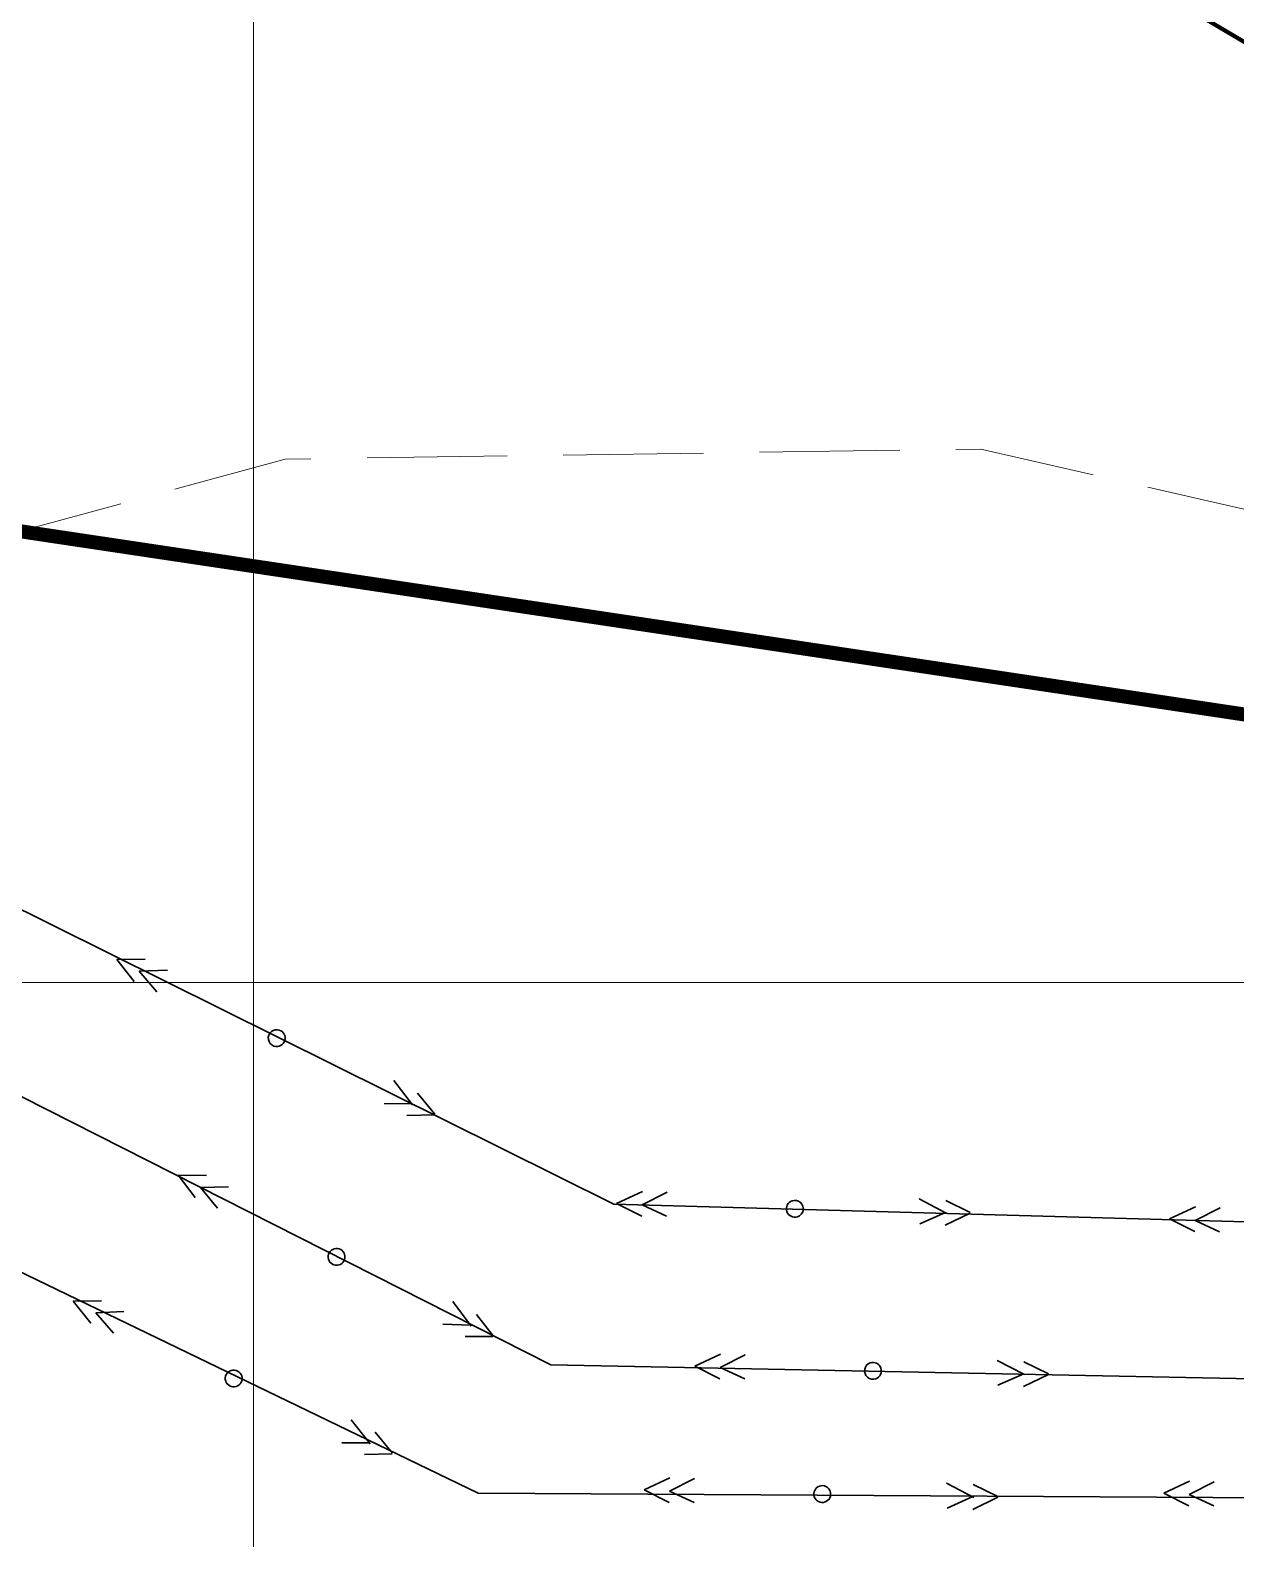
# Model space of a CAD drawing. Header units: millimetres. Extents: x 519 to 9564855, y -810 to 5021775.
# Drawn here: x 9529920 to 9530350, y 4994802 to 4995340 of the extents above; entities that cross this region are included whole.
import ezdxf

# ---------------------------------------------------------------- set-up
doc = ezdxf.new("R2010")
doc.units = ezdxf.units.MM
doc.header["$LTSCALE"] = 2
doc.header["$MEASUREMENT"] = 0
doc.linetypes.add('92051501$0$GROUND2', pattern=[35, 25, -10])
for name, color, linetype in [('AL_PIP_CRUDE OIL', 210, 'Continuous'), ('FIBERGLASS', 212, 'Continuous'), ('GRID_PULKOVO', 7, 'Continuous'), ('ROAD_FIELD', 255, '92051501$0$GROUND2')]:
    doc.layers.add(name, color=color, linetype=linetype)
for name, color, linetype, lineweight in [('Электро', 1, 'Continuous', 30), ('Электроснаб', 1, 'Continuous', 18), ('Электроснабжене', 1, 'Continuous', 18)]:
    doc.layers.add(name, color=color, linetype=linetype, lineweight=lineweight)

msp = doc.modelspace()

# ---------------------------------------------------------------- linework, layer by layer
at = {"layer": 'AL_PIP_CRUDE OIL', "lineweight": 60, "const_width": 5}
msp.add_lwpolyline([(9523408.96955, 5008589.07215), (9522866.96955, 5008436.07215), (9522326.96955, 5007087.07215), (9522313.96594, 5006750.08943), (9522363.50455, 5006330.19015), (9523532.73502, 5003851.53167), (9523509.9659, 5003501.17422), (9523544.63322, 5003488.85485), (9523203.95221, 5002551.92724), (9523207.94138, 5002504.46778), (9521587.24018, 4997999.63007), (9523708.12981, 4995731.08727), (9526814.15531, 4995451.17542), (9528489.4409, 4995215.37355), (9528594.43514, 4995358.95224), (9530593.64001, 4995059.64331), (9530879.24426, 4994914.43479), (9530977.35799, 4994842.68501), (9531002.94658, 4994841.81396), (9531002.94658, 4994841.81396), (9531002.94648, 4994841.81391)], dxfattribs=at)
at = {"layer": 'FIBERGLASS', "color": 200, "linetype": 'ByBlock', "lineweight": 0, "ltscale": 50, "const_width": 1.5}
msp.add_lwpolyline([(9530707.85, 4995218.6), (9530669.403, 4995219.7328), (9530422.8818, 4995294.5192), (9530331.828, 4995348.2766), (9530246.0607, 4995410.2936), (9530167.9252, 4995486.7018), (9530103.2613, 4995572.3953), (9529876.04802, 4996091.69159), (9529796.1974, 4996274.1903), (9529645.70864, 4996639.35169), (9529515.04144, 4996957.45398), (9529468.47673, 4997070.81329), (9529432.00257, 4997159.60767), (9529400.83594, 4997235.48116), (9529323.1983, 4997424.6537)], dxfattribs=at)
at = {"layer": 'GRID_PULKOVO', "lineweight": 0}
for p, q in [((9530000, 5010000), (9530000, 4992000)), ((9519000, 4995000), (9533000, 4995000))]:
    msp.add_line(p, q, dxfattribs=at)
at = {"layer": 'ROAD_FIELD', "lineweight": 0, "flags": 128}
msp.add_lwpolyline([(9530708.781, 4995236.2), (9530601.91814, 4995195.03657), (9530358.53028, 4995167.61326), (9530259.50487, 4995190.26731), (9530011.3448, 4995186.69033), (9529875.33393, 4995149.72851), (9529793.333, 4995107.674), (9529276.15022, 4994897.22723), (9529177.141, 4994860.043), (9528891.45638, 4994735.36839)], dxfattribs=at)
at = {"layer": 'Электро'}
for p, q in [((9529571.22037, 4995198.07735), (9530128.52536, 4994920.88561)), ((9530106.14254, 4994863.57398), (9529547.11914, 4995146.8866)), ((9529961.43243, 4995008.27671), (9529951.27627, 4995008.21204)), ((9529951.27627, 4995008.21204), (9529957.53711, 4995000.35537)), ((9529959.31783, 4995003.97655), (9529969.35882, 4995004.3789)), ((9529965.5748, 4994996.68389), (9529959.31783, 4995003.97655)), ((9530080.16053, 4994817.79134), (9529703.4356, 4995000.03183)), ((9530056.81049, 4994956.31562), (9530050.09282, 4994964.95904)), ((9530056.69531, 4994956.65331), (9530046.65044, 4994956.81496)), ((9530064.73299, 4994952.98183), (9530058.58732, 4994960.50081)), ((9530064.6217, 4994952.75551), (9530054.692, 4994952.57947)), ((9529973.17069, 4994931.2173), (9529979.28562, 4994923.24654)), ((9529983.32632, 4994931.09472), (9529973.17069, 4994931.2173)), ((9529981.1328, 4994926.83428), (9529991.1795, 4994927.05145)), ((9529987.25426, 4994919.42751), (9529981.1328, 4994926.83428)), ((9530138.79945, 4994925.45223), (9530129.58355, 4994921.18386)), ((9530138.65737, 4994920.66238), (9530147.62849, 4994925.19033)), ((9530128.52059, 4994920.90308), (9530517.72441, 4994910.04447)), ((9530129.58355, 4994921.18386), (9530138.53772, 4994916.62882)), ((9530147.37424, 4994916.61901), (9530138.65737, 4994920.66238)), ((9530247.13589, 4994917.69683), (9530237.4399, 4994922.77852)), ((9530246.89111, 4994917.95641), (9530237.68268, 4994913.94013)), ((9530255.72014, 4994917.69451), (9530246.7565, 4994913.41865)), ((9530255.72762, 4994917.9466), (9530247.01823, 4994922.24206)), ((9530336.05316, 4994919.91523), (9530326.82672, 4994915.66969)), ((9530335.89922, 4994915.12574), (9530344.88153, 4994919.63147)), ((9530326.82672, 4994915.66969), (9530335.76959, 4994911.09249)), ((9530344.60605, 4994911.06081), (9530335.89922, 4994915.12574)), ((9529945.84326, 4994886.43363), (9529935.68814, 4994886.27441)), ((9529935.68814, 4994886.27441), (9529942.02186, 4994878.47637)), ((9530077.73022, 4994877.3841), (9530071.17305, 4994886.1499)), ((9529943.76878, 4994882.11397), (9529953.80559, 4994882.60979)), ((9529950.09337, 4994874.87988), (9529943.76878, 4994882.11397)), ((9530085.58993, 4994873.90482), (9530079.58392, 4994881.53583)), ((9530077.6213, 4994877.72386), (9530067.58111, 4994878.07067)), ((9530085.47448, 4994873.68059), (9530075.54323, 4994873.68765)), ((9530166.6396, 4994867.39212), (9530157.44276, 4994863.08284)), ((9530166.51881, 4994862.60168), (9530175.46972, 4994867.16946)), ((9530275.00943, 4994860.11825), (9530265.29095, 4994865.1568)), ((9530283.59997, 4994860.4062), (9530274.87158, 4994864.66292)), ((9530538.76701, 4994854.87605), (9530106.14254, 4994863.57398)), ((9530157.44276, 4994863.08284), (9530166.41708, 4994858.56763)), ((9530175.25356, 4994858.59709), (9530166.51881, 4994862.60168)), ((9530274.7635, 4994860.37674), (9530265.57301, 4994856.31958)), ((9530283.59361, 4994860.15408), (9530274.64906, 4994855.83843)), ((9530041.70094, 4994835.36276), (9530034.90309, 4994843.94326)), ((9530049.65414, 4994832.10288), (9530043.43873, 4994839.56432)), ((9530041.58262, 4994835.69936), (9530031.53668, 4994835.76749)), ((9530049.54496, 4994831.87553), (9530039.61733, 4994831.60705)), ((9530148.53652, 4994823.26353), (9530139.35205, 4994818.92794)), ((9530148.42943, 4994818.47276), (9530157.36723, 4994823.06614)), ((9530256.92672, 4994816.29991), (9530247.19386, 4994821.31062)), ((9530265.5164, 4994816.61246), (9530256.77586, 4994820.84417)), ((9530333.89239, 4994822.08465), (9530324.70792, 4994817.74906)), ((9530333.7853, 4994817.29389), (9530342.7231, 4994821.88727)), ((9530541.56974, 4994815.00606), (9530080.16053, 4994817.79134)), ((9530139.35205, 4994818.92794), (9530148.33926, 4994814.43844)), ((9530157.17561, 4994814.4932), (9530148.42943, 4994818.47276)), ((9530256.68005, 4994816.5577), (9530247.50122, 4994812.47424)), ((9530265.51077, 4994816.36031), (9530256.57861, 4994812.01908)), ((9530324.70792, 4994817.74906), (9530333.69513, 4994813.25956)), ((9530342.53148, 4994813.31432), (9530333.7853, 4994817.29389))]:
    msp.add_line(p, q, dxfattribs=at)
at = {"layer": 'Электро', "ltscale": 25}
for p, q in [((9530106.14254, 4994863.57398), (9529547.11914, 4995146.8866)), ((9530538.76701, 4994854.87605), (9530106.14254, 4994863.57398))]:
    msp.add_line(p, q, dxfattribs=at)
at = {"layer": 'Электро'}
for centre, start, end in [((9530008.32018, 4994980.12765), 84.4108079, 264.4108079), ((9530008.32018, 4994980.12765), 264.4108079, 84.4108079), ((9530193.13727, 4994919.26894), 108.8973298, 288.8973297), ((9530193.13727, 4994919.26894), 288.8973297, 108.8973298), ((9530029.68715, 4994902.08604), 83.3544596, 263.3544596), ((9530029.68715, 4994902.08604), 263.3544596, 83.3544596), ((9530221.00436, 4994861.45037), 109.1519563, 289.1519563), ((9530221.00436, 4994861.45037), 289.1519563, 109.1519563), ((9529992.99105, 4994858.72231), 84.9442315, 264.9442315), ((9529992.99105, 4994858.72231), 264.9442315, 84.9442315), ((9530202.91806, 4994817.47743), 109.3159844, 289.3159844), ((9530202.91806, 4994817.47743), 289.3159844, 109.3159844)]:
    msp.add_arc(centre, 3, start, end, dxfattribs=at)
at = {"layer": 'Электроснаб', "color": 1, "lineweight": 0}
for p, q in [((9529571.22037, 4995198.07735), (9530128.52536, 4994920.88561)), ((9530106.14254, 4994863.57398), (9529547.11914, 4995146.8866)), ((9529961.43243, 4995008.27671), (9529951.27627, 4995008.21204)), ((9529951.27627, 4995008.21204), (9529957.53711, 4995000.35537)), ((9529959.31783, 4995003.97655), (9529969.35882, 4995004.3789)), ((9529965.5748, 4994996.68389), (9529959.31783, 4995003.97655)), ((9530080.16053, 4994817.79134), (9529703.4356, 4995000.03183)), ((9530056.81049, 4994956.31562), (9530050.09282, 4994964.95904)), ((9530056.69531, 4994956.65331), (9530046.65044, 4994956.81496)), ((9530064.73299, 4994952.98183), (9530058.58732, 4994960.50081)), ((9530064.6217, 4994952.75551), (9530054.692, 4994952.57947)), ((9529973.17069, 4994931.2173), (9529979.28562, 4994923.24654)), ((9529983.32632, 4994931.09472), (9529973.17069, 4994931.2173)), ((9529981.1328, 4994926.83428), (9529991.1795, 4994927.05145)), ((9529987.25426, 4994919.42751), (9529981.1328, 4994926.83428)), ((9530138.79945, 4994925.45223), (9530129.58355, 4994921.18386)), ((9530138.65737, 4994920.66238), (9530147.62849, 4994925.19033)), ((9530128.52059, 4994920.90308), (9530517.72441, 4994910.04447)), ((9530129.58355, 4994921.18386), (9530138.53772, 4994916.62882)), ((9530147.37424, 4994916.61901), (9530138.65737, 4994920.66238)), ((9530247.13589, 4994917.69683), (9530237.4399, 4994922.77852)), ((9530246.89111, 4994917.95641), (9530237.68268, 4994913.94013)), ((9530255.72014, 4994917.69451), (9530246.7565, 4994913.41865)), ((9530255.72762, 4994917.9466), (9530247.01823, 4994922.24206)), ((9530336.05316, 4994919.91523), (9530326.82672, 4994915.66969)), ((9530335.89922, 4994915.12574), (9530344.88153, 4994919.63147)), ((9530326.82672, 4994915.66969), (9530335.76959, 4994911.09249)), ((9530344.60605, 4994911.06081), (9530335.89922, 4994915.12574)), ((9529945.84326, 4994886.43363), (9529935.68814, 4994886.27441)), ((9529935.68814, 4994886.27441), (9529942.02186, 4994878.47637)), ((9530077.73022, 4994877.3841), (9530071.17305, 4994886.1499)), ((9529943.76878, 4994882.11397), (9529953.80559, 4994882.60979)), ((9529950.09337, 4994874.87988), (9529943.76878, 4994882.11397)), ((9530085.58993, 4994873.90482), (9530079.58392, 4994881.53583)), ((9530077.6213, 4994877.72386), (9530067.58111, 4994878.07067)), ((9530085.47448, 4994873.68059), (9530075.54323, 4994873.68765)), ((9530166.6396, 4994867.39212), (9530157.44276, 4994863.08284)), ((9530166.51881, 4994862.60168), (9530175.46972, 4994867.16946)), ((9530275.00943, 4994860.11825), (9530265.29095, 4994865.1568)), ((9530283.59997, 4994860.4062), (9530274.87158, 4994864.66292)), ((9530538.76701, 4994854.87605), (9530106.14254, 4994863.57398)), ((9530157.44276, 4994863.08284), (9530166.41708, 4994858.56763)), ((9530175.25356, 4994858.59709), (9530166.51881, 4994862.60168)), ((9530274.7635, 4994860.37674), (9530265.57301, 4994856.31958)), ((9530283.59361, 4994860.15408), (9530274.64906, 4994855.83843)), ((9530041.70094, 4994835.36276), (9530034.90309, 4994843.94326)), ((9530049.65414, 4994832.10288), (9530043.43873, 4994839.56432)), ((9530041.58262, 4994835.69936), (9530031.53668, 4994835.76749)), ((9530049.54496, 4994831.87553), (9530039.61733, 4994831.60705)), ((9530148.53652, 4994823.26353), (9530139.35205, 4994818.92794)), ((9530148.42943, 4994818.47276), (9530157.36723, 4994823.06614)), ((9530256.92672, 4994816.29991), (9530247.19386, 4994821.31062)), ((9530265.5164, 4994816.61246), (9530256.77586, 4994820.84417)), ((9530333.89239, 4994822.08465), (9530324.70792, 4994817.74906)), ((9530333.7853, 4994817.29389), (9530342.7231, 4994821.88727)), ((9530541.56974, 4994815.00606), (9530080.16053, 4994817.79134)), ((9530139.35205, 4994818.92794), (9530148.33926, 4994814.43844)), ((9530157.17561, 4994814.4932), (9530148.42943, 4994818.47276)), ((9530256.68005, 4994816.5577), (9530247.50122, 4994812.47424)), ((9530265.51077, 4994816.36031), (9530256.57861, 4994812.01908)), ((9530324.70792, 4994817.74906), (9530333.69513, 4994813.25956)), ((9530342.53148, 4994813.31432), (9530333.7853, 4994817.29389))]:
    msp.add_line(p, q, dxfattribs=at)
at = {"layer": 'Электроснаб', "color": 1, "lineweight": 0, "ltscale": 25}
for p, q in [((9530106.14254, 4994863.57398), (9529547.11914, 4995146.8866)), ((9530538.76701, 4994854.87605), (9530106.14254, 4994863.57398))]:
    msp.add_line(p, q, dxfattribs=at)
at = {"layer": 'Электроснаб', "color": 1, "lineweight": 0}
for centre, start, end in [((9530008.32018, 4994980.12765), 84.4108079, 264.4108079), ((9530008.32018, 4994980.12765), 264.4108079, 84.4108079), ((9530193.13727, 4994919.26894), 108.8973298, 288.8973297), ((9530193.13727, 4994919.26894), 288.8973297, 108.8973298), ((9530029.68715, 4994902.08604), 83.3544596, 263.3544596), ((9530029.68715, 4994902.08604), 263.3544596, 83.3544596), ((9530221.00436, 4994861.45037), 109.1519563, 289.1519563), ((9530221.00436, 4994861.45037), 289.1519563, 109.1519563), ((9529992.99105, 4994858.72231), 84.9442315, 264.9442315), ((9529992.99105, 4994858.72231), 264.9442315, 84.9442315), ((9530202.91806, 4994817.47743), 109.3159844, 289.3159844), ((9530202.91806, 4994817.47743), 289.3159844, 109.3159844)]:
    msp.add_arc(centre, 3, start, end, dxfattribs=at)
at = {"layer": 'Электроснабжене', "color": 1, "lineweight": 0}
for p, q in [((9529571.22037, 4995198.07735), (9530128.52536, 4994920.88561)), ((9530106.14254, 4994863.57398), (9529547.11914, 4995146.8866)), ((9529961.43243, 4995008.27671), (9529951.27627, 4995008.21204)), ((9529951.27627, 4995008.21204), (9529957.53711, 4995000.35537)), ((9529959.31783, 4995003.97655), (9529969.35882, 4995004.3789)), ((9529965.5748, 4994996.68389), (9529959.31783, 4995003.97655)), ((9530080.16053, 4994817.79134), (9529703.4356, 4995000.03183)), ((9530056.81049, 4994956.31562), (9530050.09282, 4994964.95904)), ((9530056.69531, 4994956.65331), (9530046.65044, 4994956.81496)), ((9530064.73299, 4994952.98183), (9530058.58732, 4994960.50081)), ((9530064.6217, 4994952.75551), (9530054.692, 4994952.57947)), ((9529973.17069, 4994931.2173), (9529979.28562, 4994923.24654)), ((9529983.32632, 4994931.09472), (9529973.17069, 4994931.2173)), ((9529981.1328, 4994926.83428), (9529991.1795, 4994927.05145)), ((9529987.25426, 4994919.42751), (9529981.1328, 4994926.83428)), ((9530138.79945, 4994925.45223), (9530129.58355, 4994921.18386)), ((9530138.65737, 4994920.66238), (9530147.62849, 4994925.19033)), ((9530128.52059, 4994920.90308), (9530517.72441, 4994910.04447)), ((9530129.58355, 4994921.18386), (9530138.53772, 4994916.62882)), ((9530147.37424, 4994916.61901), (9530138.65737, 4994920.66238)), ((9530247.13589, 4994917.69683), (9530237.4399, 4994922.77852)), ((9530246.89111, 4994917.95641), (9530237.68268, 4994913.94013)), ((9530255.72014, 4994917.69451), (9530246.7565, 4994913.41865)), ((9530255.72762, 4994917.9466), (9530247.01823, 4994922.24206)), ((9530336.05316, 4994919.91523), (9530326.82672, 4994915.66969)), ((9530335.89922, 4994915.12574), (9530344.88153, 4994919.63147)), ((9530326.82672, 4994915.66969), (9530335.76959, 4994911.09249)), ((9530344.60605, 4994911.06081), (9530335.89922, 4994915.12574)), ((9529945.84326, 4994886.43363), (9529935.68814, 4994886.27441)), ((9529935.68814, 4994886.27441), (9529942.02186, 4994878.47637)), ((9530077.73022, 4994877.3841), (9530071.17305, 4994886.1499)), ((9529943.76878, 4994882.11397), (9529953.80559, 4994882.60979)), ((9529950.09337, 4994874.87988), (9529943.76878, 4994882.11397)), ((9530085.58993, 4994873.90482), (9530079.58392, 4994881.53583)), ((9530077.6213, 4994877.72386), (9530067.58111, 4994878.07067)), ((9530085.47448, 4994873.68059), (9530075.54323, 4994873.68765)), ((9530166.6396, 4994867.39212), (9530157.44276, 4994863.08284)), ((9530166.51881, 4994862.60168), (9530175.46972, 4994867.16946)), ((9530275.00943, 4994860.11825), (9530265.29095, 4994865.1568)), ((9530283.59997, 4994860.4062), (9530274.87158, 4994864.66292)), ((9530538.76701, 4994854.87605), (9530106.14254, 4994863.57398)), ((9530157.44276, 4994863.08284), (9530166.41708, 4994858.56763)), ((9530175.25356, 4994858.59709), (9530166.51881, 4994862.60168)), ((9530274.7635, 4994860.37674), (9530265.57301, 4994856.31958)), ((9530283.59361, 4994860.15408), (9530274.64906, 4994855.83843)), ((9530041.70094, 4994835.36276), (9530034.90309, 4994843.94326)), ((9530049.65414, 4994832.10288), (9530043.43873, 4994839.56432)), ((9530041.58262, 4994835.69936), (9530031.53668, 4994835.76749)), ((9530049.54496, 4994831.87553), (9530039.61733, 4994831.60705)), ((9530148.53652, 4994823.26353), (9530139.35205, 4994818.92794)), ((9530148.42943, 4994818.47276), (9530157.36723, 4994823.06614)), ((9530256.92672, 4994816.29991), (9530247.19386, 4994821.31062)), ((9530265.5164, 4994816.61246), (9530256.77586, 4994820.84417)), ((9530333.89239, 4994822.08465), (9530324.70792, 4994817.74906)), ((9530333.7853, 4994817.29389), (9530342.7231, 4994821.88727)), ((9530541.56974, 4994815.00606), (9530080.16053, 4994817.79134)), ((9530139.35205, 4994818.92794), (9530148.33926, 4994814.43844)), ((9530157.17561, 4994814.4932), (9530148.42943, 4994818.47276)), ((9530256.68005, 4994816.5577), (9530247.50122, 4994812.47424)), ((9530265.51077, 4994816.36031), (9530256.57861, 4994812.01908)), ((9530324.70792, 4994817.74906), (9530333.69513, 4994813.25956)), ((9530342.53148, 4994813.31432), (9530333.7853, 4994817.29389))]:
    msp.add_line(p, q, dxfattribs=at)
at = {"layer": 'Электроснабжене', "color": 1, "lineweight": 0, "ltscale": 25}
for p, q in [((9530106.14254, 4994863.57398), (9529547.11914, 4995146.8866)), ((9530538.76701, 4994854.87605), (9530106.14254, 4994863.57398))]:
    msp.add_line(p, q, dxfattribs=at)
at = {"layer": 'Электроснабжене', "color": 1, "lineweight": 0}
for centre, start, end in [((9530008.32018, 4994980.12765), 84.4108079, 264.4108079), ((9530008.32018, 4994980.12765), 264.4108079, 84.4108079), ((9530193.13727, 4994919.26894), 108.8973298, 288.8973297), ((9530193.13727, 4994919.26894), 288.8973297, 108.8973298), ((9530029.68715, 4994902.08604), 83.3544596, 263.3544596), ((9530029.68715, 4994902.08604), 263.3544596, 83.3544596), ((9530221.00436, 4994861.45037), 109.1519563, 289.1519563), ((9530221.00436, 4994861.45037), 289.1519563, 109.1519563), ((9529992.99105, 4994858.72231), 84.9442315, 264.9442315), ((9529992.99105, 4994858.72231), 264.9442315, 84.9442315), ((9530202.91806, 4994817.47743), 109.3159844, 289.3159844), ((9530202.91806, 4994817.47743), 289.3159844, 109.3159844)]:
    msp.add_arc(centre, 3, start, end, dxfattribs=at)

doc.saveas('drawing.dxf')
